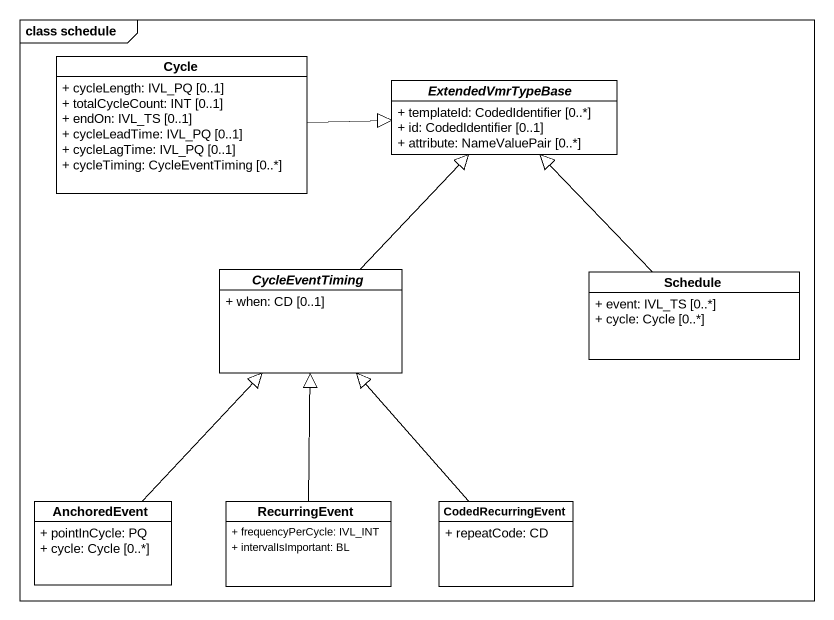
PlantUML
@startuml
mainframe class schedule
hide circle
hide empty members
skinparam classAttributeIconSize 0
class Cycle {
  + cycleLength: IVL_PQ [0..1]
  + totalCycleCount: INT [0..1]
  + endOn: IVL_TS [0..1]
  + cycleLeadTime: IVL_PQ [0..1]
  + cycleLagTime: IVL_PQ [0..1]
  + cycleTiming: CycleEventTiming [0..*]
}
abstract class ExtendedVmrTypeBase {
  + templateId: CodedIdentifier [0..*]
  + id: CodedIdentifier [0..1]
  + attribute: NameValuePair [0..*]
}
abstract class CycleEventTiming {
  + when: CD [0..1]
}
class Schedule {
  + event: IVL_TS [0..*]
  + cycle: Cycle [0..*]
}
class AnchoredEvent {
  + pointInCycle: PQ
  + cycle: Cycle [0..*]
}
class RecurringEvent {
  + frequencyPerCycle: IVL_INT
  + intervalIsImportant: BL
}
class CodedRecurringEvent {
  + repeatCode: CD
}
Cycle -right-|> ExtendedVmrTypeBase
CycleEventTiming -up-|> ExtendedVmrTypeBase
Schedule -up-|> ExtendedVmrTypeBase
AnchoredEvent -up-|> CycleEventTiming
RecurringEvent -up-|> CycleEventTiming
CodedRecurringEvent -up-|> CycleEventTiming
@enduml
